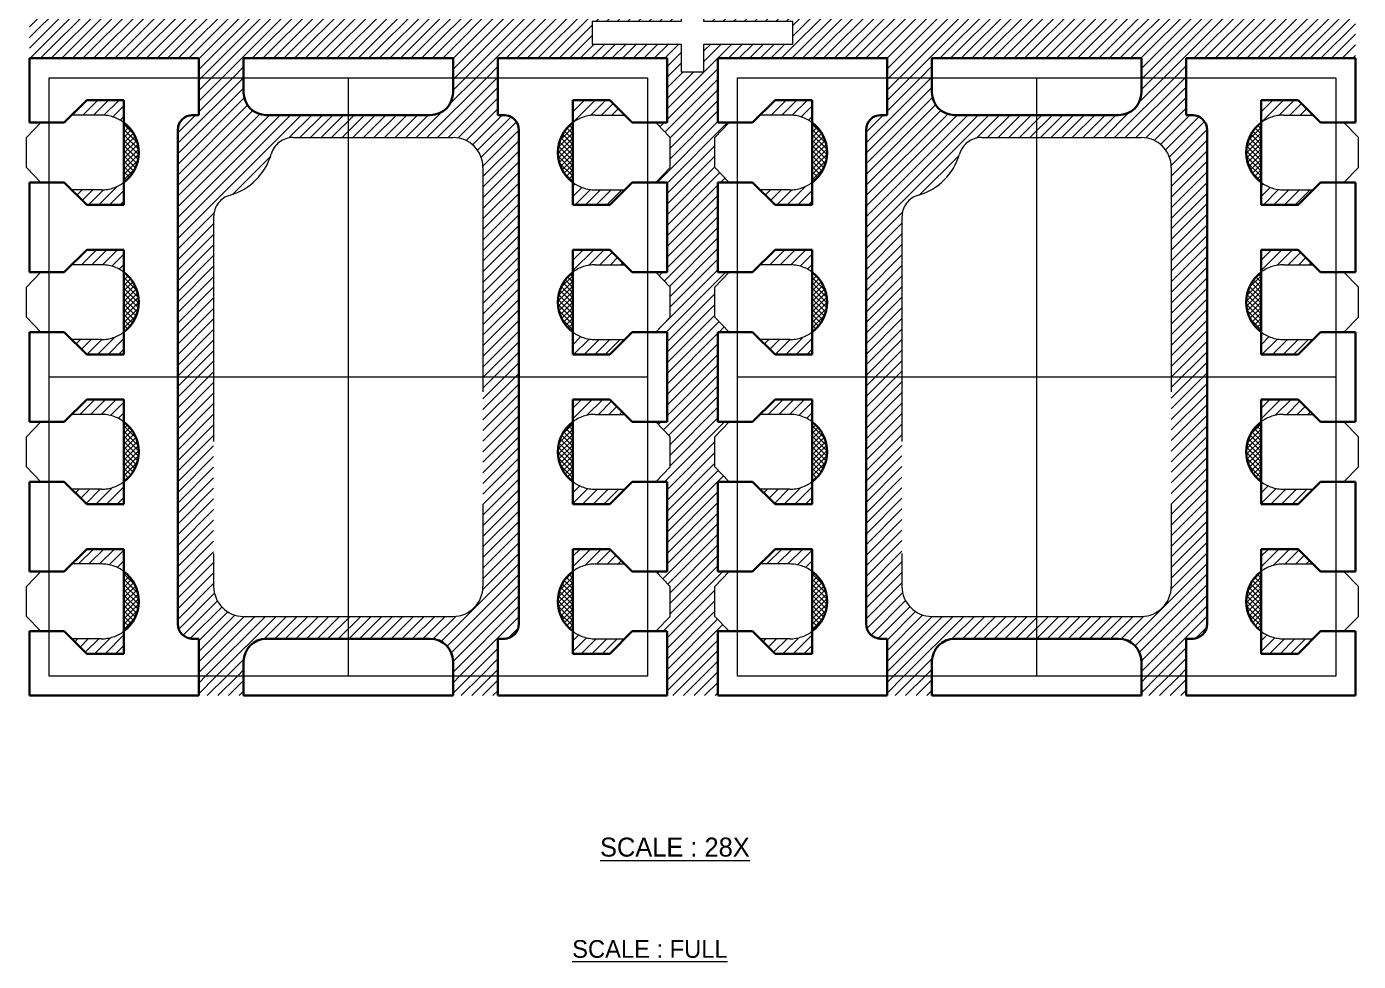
# Model space of a CAD drawing. Extents: x 1295.4 to 1306, y -299 to -292.3.
# Drawn here: x 1301.569 to 1306.019, y -298.721 to -295.598 of the extents above; entities that cross this region are included whole.
import ezdxf

# ---------------------------------------------------------------- set-up
doc = ezdxf.new("R2010")
doc.units = 0
doc.header["$LTSCALE"] = 3
doc.header["$MEASUREMENT"] = 0
for name, pattern in [('CENTER', [2, 1.25, -0.25, 0.25, -0.25]), ('HIDDEN', [0.375, 0.25, -0.125]), ('PHANTOM', [2.5, 1.25, -0.25, 0.25, -0.25, 0.25, -0.25])]:
    doc.linetypes.add(name, pattern=pattern)
for name, color, linetype, lineweight in [('CLIN', 1, 'CENTER', 15), ('FULL METAL', 33, 'HIDDEN', 15), ('HATCH', 8, 'Continuous', 5), ('HIDN', 6, 'HIDDEN', 15), ('OBJ2', 30, 'Continuous', 30), ('OBJ4', 7, 'Continuous', 30), ('PHANTOM', 5, 'PHANTOM', 15), ('SAW', 2, 'HIDDEN', 15), ('TEXT', 2, 'Continuous', 20)]:
    doc.layers.add(name, color=color, linetype=linetype, lineweight=lineweight)

# ---------------------------------------------------------------- blocks, each defined once
blk = doc.blocks.new('A$C11296724')
at = {"layer": 'OBJ2'}
for p, q in [((-0.5, 1.75), (-0.5, 1.875)), ((-0.35, 1.826), (-0.35, 1.875)), ((0.35, 1.826), (0.35, 1.875)), ((0.5, 1.75), (0.5, 1.875)), ((-0.52, 1.75), (-0.5, 1.75)), ((-0.274, 1.75), (0.274, 1.75)), ((0.5, 1.75), (0.524, 1.75)), ((0.52, 1.75), (0.5, 1.75)), ((-0.57, 1.7), (-0.57, 0.05)), ((0.57, 1.7), (0.57, 0.05)), ((-0.274, 0), (0.274, 0)), ((0.5, 0), (0.524, 0)), ((0.5, 0), (0.5, -0.125)), ((-0.52, 0), (-0.5, 0)), ((-0.5, 0), (-0.5, -0.125)), ((0.52, 0), (0.5, 0)), ((-0.35, -0.076), (-0.35, -0.125)), ((0.35, -0.076), (0.35, -0.125))]:
    blk.add_line(p, q, dxfattribs=at)
for centre, radius, start, end in [((-0.274, 1.826), 0.076, 180, 270), ((0.274, 1.826), 0.076, 270, 0), ((-0.52, 1.7), 0.05, 90, 180), ((0.52, 1.7), 0.05, 0, 90), ((-0.825, 1.625), 0.125, 306.8699, 53.1301), ((0.825, 1.625), 0.125, 126.8699, 233.1301), ((-0.825, 1.125), 0.125, 306.8699, 53.1301), ((0.825, 1.125), 0.125, 126.8699, 233.1301), ((-0.825, 0.625), 0.125, 306.8699, 53.1301), ((0.825, 0.625), 0.125, 126.8699, 233.1301), ((-0.825, 0.125), 0.125, 306.8699, 53.1301), ((0.825, 0.125), 0.125, 126.8699, 233.1301), ((-0.52, 0.05), 0.05, 180, 270), ((0.52, 0.05), 0.05, 270, 0), ((0.274, -0.076), 0.076, 0, 90), ((-0.274, -0.076), 0.076, 90, 180)]:
    blk.add_arc(centre, radius, start, end, dxfattribs=at)

msp = doc.modelspace()

# ---------------------------------------------------------------- hatches: boundary and pattern name
at = {"layer": 'HATCH'}
h = msp.add_hatch(dxfattribs=at)
h.set_pattern_fill('ANSI31', color=256, scale=0.2)
h.set_pattern_definition([(45, (1278.541022, -279.935483), (-0.01767767, 0.01767767), [])])
h.paths.add_polyline_path([(1301.8938, -295.8433), (1301.7698, -295.8433), (1301.7198, -295.8933), (1301.8188, -295.8933, -0.162278), (1301.8938, -295.9183)])
h.paths.add_polyline_path([(1301.8938, -296.1183, -0.162278), (1301.8188, -296.1433), (1301.7198, -296.1433), (1301.7698, -296.1933), (1301.8938, -296.1933)])
h.paths.add_polyline_path([(1301.8938, -296.3433), (1301.7698, -296.3433), (1301.7198, -296.3933), (1301.8188, -296.3933, -0.162278), (1301.8938, -296.4183)])
h.paths.add_polyline_path([(1301.8938, -296.6183, -0.162278), (1301.8188, -296.6433), (1301.7198, -296.6433), (1301.7698, -296.6933), (1301.8938, -296.6933)])
h.paths.add_polyline_path([(1301.8938, -296.8433), (1301.7698, -296.8433), (1301.7198, -296.8933), (1301.8188, -296.8933, -0.162278), (1301.8938, -296.9183)])
h.paths.add_polyline_path([(1301.8938, -297.1183, -0.162278), (1301.8188, -297.1433), (1301.7198, -297.1433), (1301.7698, -297.1933), (1301.8938, -297.1933)])
h.paths.add_polyline_path([(1301.8938, -297.3433), (1301.7698, -297.3433), (1301.7198, -297.3933), (1301.8188, -297.3933, -0.162278), (1301.8938, -297.4183)])
h.paths.add_polyline_path([(1301.8938, -297.6183, -0.162278), (1301.8188, -297.6433), (1301.7198, -297.6433), (1301.7698, -297.6933), (1301.8938, -297.6933)])
h.paths.add_polyline_path([(1303.5678, -297.6433), (1303.4688, -297.6433, -0.162278), (1303.3938, -297.6183), (1303.3938, -297.6933), (1303.5178, -297.6933)])
h.paths.add_polyline_path([(1303.5178, -297.3433), (1303.3938, -297.3433), (1303.3938, -297.4183, -0.162278), (1303.4688, -297.3933), (1303.5678, -297.3933)])
h.paths.add_polyline_path([(1303.5678, -297.1433), (1303.4688, -297.1433, -0.162278), (1303.3938, -297.1183), (1303.3938, -297.1933), (1303.5178, -297.1933)])
h.paths.add_polyline_path([(1303.5178, -296.8433), (1303.3938, -296.8433), (1303.3938, -296.9183, -0.162278), (1303.4688, -296.8933), (1303.5678, -296.8933)])
h.paths.add_polyline_path([(1303.5678, -296.6433), (1303.4688, -296.6433, -0.162278), (1303.3938, -296.6183), (1303.3938, -296.6933), (1303.5178, -296.6933)])
h.paths.add_polyline_path([(1303.5178, -296.3433), (1303.3938, -296.3433), (1303.3938, -296.4183, -0.162278), (1303.4688, -296.3933), (1303.5678, -296.3933)])
h.paths.add_polyline_path([(1303.5678, -296.1433), (1303.4688, -296.1433, -0.162278), (1303.3938, -296.1183), (1303.3938, -296.1933), (1303.5178, -296.1933)])
h.paths.add_polyline_path([(1303.5178, -295.8433), (1303.3938, -295.8433), (1303.3938, -295.9183, -0.162278), (1303.4688, -295.8933), (1303.5678, -295.8933)])
h = msp.add_hatch(dxfattribs=at)
h.set_pattern_fill('ANSI31', color=256, scale=0.2)
h.set_pattern_definition([(45, (1280.841022, -279.935483), (-0.01767767, 0.01767767), [])])
h.paths.add_polyline_path([(1304.1938, -295.8433), (1304.0698, -295.8433), (1304.0198, -295.8933), (1304.1188, -295.8933, -0.162278), (1304.1938, -295.9183)])
h.paths.add_polyline_path([(1304.1938, -296.1183, -0.162278), (1304.1188, -296.1433), (1304.0198, -296.1433), (1304.0698, -296.1933), (1304.1938, -296.1933)])
h.paths.add_polyline_path([(1304.1938, -296.3433), (1304.0698, -296.3433), (1304.0198, -296.3933), (1304.1188, -296.3933, -0.162278), (1304.1938, -296.4183)])
h.paths.add_polyline_path([(1304.1938, -296.6183, -0.162278), (1304.1188, -296.6433), (1304.0198, -296.6433), (1304.0698, -296.6933), (1304.1938, -296.6933)])
h.paths.add_polyline_path([(1304.1938, -296.8433), (1304.0698, -296.8433), (1304.0198, -296.8933), (1304.1188, -296.8933, -0.162278), (1304.1938, -296.9183)])
h.paths.add_polyline_path([(1304.1938, -297.1183, -0.162278), (1304.1188, -297.1433), (1304.0198, -297.1433), (1304.0698, -297.1933), (1304.1938, -297.1933)])
h.paths.add_polyline_path([(1304.1938, -297.3433), (1304.0698, -297.3433), (1304.0198, -297.3933), (1304.1188, -297.3933, -0.162278), (1304.1938, -297.4183)])
h.paths.add_polyline_path([(1304.1938, -297.6183, -0.162278), (1304.1188, -297.6433), (1304.0198, -297.6433), (1304.0698, -297.6933), (1304.1938, -297.6933)])
h.paths.add_polyline_path([(1305.8678, -297.6433), (1305.7688, -297.6433, -0.162278), (1305.6938, -297.6183), (1305.6938, -297.6933), (1305.8178, -297.6933)])
h.paths.add_polyline_path([(1305.8178, -297.3433), (1305.6938, -297.3433), (1305.6938, -297.4183, -0.162278), (1305.7688, -297.3933), (1305.8678, -297.3933)])
h.paths.add_polyline_path([(1305.8678, -297.1433), (1305.7688, -297.1433, -0.162278), (1305.6938, -297.1183), (1305.6938, -297.1933), (1305.8178, -297.1933)])
h.paths.add_polyline_path([(1305.8178, -296.8433), (1305.6938, -296.8433), (1305.6938, -296.9183, -0.162278), (1305.7688, -296.8933), (1305.8678, -296.8933)])
h.paths.add_polyline_path([(1305.8678, -296.6433), (1305.7688, -296.6433, -0.162278), (1305.6938, -296.6183), (1305.6938, -296.6933), (1305.8178, -296.6933)])
h.paths.add_polyline_path([(1305.8178, -296.3433), (1305.6938, -296.3433), (1305.6938, -296.4183, -0.162278), (1305.7688, -296.3933), (1305.8678, -296.3933)])
h.paths.add_polyline_path([(1305.8678, -296.1433), (1305.7688, -296.1433, -0.162278), (1305.6938, -296.1183), (1305.6938, -296.1933), (1305.8178, -296.1933)])
h.paths.add_polyline_path([(1305.8178, -295.8433), (1305.6938, -295.8433), (1305.6938, -295.9183, -0.162278), (1305.7688, -295.8933), (1305.8678, -295.8933)])
at = {"layer": 'HIDN', "true_color": 0x939598}
h = msp.add_hatch(dxfattribs=at)
h.set_pattern_fill('ANSI31', color=252, scale=0.2)
h.paths.add_polyline_path([(1303.8788, -294.8183), (1303.9168, -294.8183), (1303.8688, -294.7683), (1303.8688, -294.6683), (1303.9168, -294.6183), (1303.8788, -294.6183), (1303.8788, -294.3183), (1303.9168, -294.3183), (1303.8688, -294.2683), (1303.8688, -294.1683), (1303.9168, -294.1183), (1303.8788, -294.1183), (1303.8788, -293.8183), (1303.9168, -293.8183), (1303.8688, -293.7683), (1303.8688, -293.6683), (1303.9168, -293.6183), (1303.8788, -293.6183), (1303.8788, -293.4033), (1303.7088, -293.4033), (1303.7088, -293.6183), (1303.6708, -293.6183), (1303.7188, -293.6683), (1303.7188, -293.7683), (1303.6708, -293.8183), (1303.7088, -293.8183), (1303.7088, -294.1183), (1303.6708, -294.1183), (1303.7188, -294.1683), (1303.7188, -294.2683), (1303.6708, -294.3183), (1303.7088, -294.3183), (1303.7088, -294.6183), (1303.6708, -294.6183), (1303.7188, -294.6683), (1303.7188, -294.7683), (1303.6708, -294.8183), (1303.7088, -294.8183), (1303.7088, -295.1183), (1303.6708, -295.1183), (1303.7188, -295.1683), (1303.7188, -295.2683), (1303.6708, -295.3183), (1303.7088, -295.3183), (1303.7088, -295.5333), (1303.1438, -295.5333), (1303.1438, -295.4683), (1302.9938, -295.4683), (1302.9938, -295.5333), (1302.2938, -295.5333), (1302.2938, -295.4683), (1302.1438, -295.4683), (1302.1438, -295.5333), (1301.5788, -295.5333), (1301.5788, -295.7033), (1302.1438, -295.7033), (1302.1438, -295.7683), (1302.2938, -295.7683), (1302.2938, -295.7033), (1302.9938, -295.7033), (1302.9938, -295.7683), (1303.1438, -295.7683), (1303.1438, -295.7033), (1303.7088, -295.7033), (1303.7088, -295.9183), (1303.6708, -295.9183), (1303.7188, -295.9683), (1303.7188, -296.0683), (1303.6708, -296.1183), (1303.7088, -296.1183), (1303.7088, -296.4183), (1303.6708, -296.4183), (1303.7188, -296.4683), (1303.7188, -296.5683), (1303.6708, -296.6183), (1303.7088, -296.6183), (1303.7088, -296.9183), (1303.6708, -296.9183), (1303.7188, -296.9683), (1303.7188, -297.0683), (1303.6708, -297.1183), (1303.7088, -297.1183), (1303.7088, -297.4183), (1303.6708, -297.4183), (1303.7188, -297.4683), (1303.7188, -297.5683), (1303.6708, -297.6183), (1303.7088, -297.6183), (1303.7088, -297.8333), (1303.8788, -297.8333), (1303.8788, -297.6183), (1303.9168, -297.6183), (1303.8688, -297.5683), (1303.8688, -297.4683), (1303.9168, -297.4183), (1303.8788, -297.4183), (1303.8788, -297.1183), (1303.9168, -297.1183), (1303.8688, -297.0683), (1303.8688, -296.9683), (1303.9168, -296.9183), (1303.8788, -296.9183), (1303.8788, -296.6183), (1303.9168, -296.6183), (1303.8688, -296.5683), (1303.8688, -296.4683), (1303.9168, -296.4183), (1303.8788, -296.4183), (1303.8788, -296.1183), (1303.9168, -296.1183), (1303.8688, -296.0683), (1303.8688, -295.9683), (1303.9168, -295.9183), (1303.8788, -295.9183), (1303.8788, -295.7033), (1304.4438, -295.7033), (1304.4438, -295.7683), (1304.5938, -295.7683), (1304.5938, -295.7033), (1305.2938, -295.7033), (1305.2938, -295.7683), (1305.4438, -295.7683), (1305.4438, -295.7033), (1306.0088, -295.7033), (1306.0088, -295.5333), (1305.4438, -295.5333), (1305.4438, -295.4683), (1305.2938, -295.4683), (1305.2938, -295.5333), (1304.5938, -295.5333), (1304.5938, -295.4683), (1304.4438, -295.4683), (1304.4438, -295.5333), (1303.8788, -295.5333), (1303.8788, -295.3183), (1303.9168, -295.3183), (1303.8688, -295.2683), (1303.8688, -295.1683), (1303.9168, -295.1183), (1303.8788, -295.1183)])
h.paths.add_polyline_path([(1303.8318, -295.4883), (1303.8318, -295.5803), (1304.1288, -295.5803), (1304.1288, -295.6563), (1303.8318, -295.6563), (1303.8318, -295.7483), (1303.7558, -295.7483), (1303.7558, -295.6563), (1303.4588, -295.6563), (1303.4588, -295.5803), (1303.7558, -295.5803), (1303.7558, -295.4883)], flags=16)
h.paths.add_polyline_path([(1303.1438, -297.7683), (1302.9938, -297.7683), (1302.9938, -297.8333), (1303.1438, -297.8333)], flags=17)
h.paths.add_polyline_path([(1302.2938, -297.7683), (1302.1438, -297.7683), (1302.1438, -297.8333), (1302.2938, -297.8333)], flags=17)
h.paths.add_polyline_path([(1304.5938, -297.7683), (1304.4438, -297.7683), (1304.4438, -297.8333), (1304.5938, -297.8333)], flags=17)
h.paths.add_polyline_path([(1305.4438, -297.7683), (1305.2938, -297.7683), (1305.2938, -297.8333), (1305.4438, -297.8333)], flags=17)
h.paths.add_polyline_path([(1305.4438, -293.4033), (1305.2938, -293.4033), (1305.2938, -293.4683), (1305.4438, -293.4683)], flags=17)
h.paths.add_polyline_path([(1304.5938, -293.4033), (1304.4438, -293.4033), (1304.4438, -293.4683), (1304.5938, -293.4683)], flags=17)
h.paths.add_polyline_path([(1303.1438, -293.4033), (1302.9938, -293.4033), (1302.9938, -293.4683), (1303.1438, -293.4683)], flags=17)
h.paths.add_polyline_path([(1302.2938, -293.4033), (1302.1438, -293.4033), (1302.1438, -293.4683), (1302.2938, -293.4683)], flags=17)
h = msp.add_hatch(dxfattribs=at)
h.set_pattern_fill('ANSI31', color=252, scale=0.2)
h.paths.add_polyline_path([(1302.4592, -293.6683), (1302.6438, -293.6683), (1302.6438, -293.5933), (1302.3698, -293.5933, -0.414214), (1302.2938, -293.5173), (1302.2938, -293.4683), (1302.1438, -293.4683), (1302.1438, -293.5933), (1302.1238, -293.5933, 0.414214), (1302.0738, -293.6433), (1302.0738, -294.4683), (1302.1938, -294.4683), (1302.1938, -293.9337, -0.334675), (1302.2489, -293.8606, 0.25877), (1302.3861, -293.7234, -0.334675)])
h.paths.add_polyline_path([(1303.1638, -293.5933), (1303.1438, -293.5933), (1303.1438, -293.4683), (1302.9938, -293.4683), (1302.9938, -293.5173, -0.414214), (1302.9178, -293.5933), (1302.6438, -293.5933), (1302.6438, -293.6683), (1302.9938, -293.6683, -0.414214), (1303.0938, -293.7683), (1303.0938, -294.4683), (1303.2138, -294.4683), (1303.2138, -293.6433, 0.414214)])
h.paths.add_polyline_path([(1303.2138, -294.4683), (1303.0938, -294.4683), (1303.0938, -295.1683, -0.414214), (1302.9938, -295.2683), (1302.6438, -295.2683), (1302.6438, -295.3433), (1302.9178, -295.3433, -0.414214), (1302.9938, -295.4193), (1302.9938, -295.4683), (1303.1438, -295.4683), (1303.1438, -295.3433), (1303.1638, -295.3433, 0.414214), (1303.2138, -295.2933)])
h.paths.add_polyline_path([(1302.6438, -295.2683), (1302.2938, -295.2683, -0.414214), (1302.1938, -295.1683), (1302.1938, -294.4683), (1302.0738, -294.4683), (1302.0738, -295.2933, 0.414214), (1302.1238, -295.3433), (1302.1438, -295.3433), (1302.1438, -295.4683), (1302.2938, -295.4683), (1302.2938, -295.4193, -0.414214), (1302.3698, -295.3433), (1302.6438, -295.3433)])
h.paths.add_polyline_path([(1302.2938, -295.7683), (1302.1438, -295.7683), (1302.1438, -295.8933), (1302.1238, -295.8933, 0.414214), (1302.0738, -295.9433), (1302.0738, -296.7683), (1302.1938, -296.7683), (1302.1938, -296.2337, -0.334675), (1302.2489, -296.1606, 0.25877), (1302.3861, -296.0234, -0.334675), (1302.4592, -295.9683), (1302.6438, -295.9683), (1302.6438, -295.8933), (1302.3698, -295.8933, -0.414214), (1302.2938, -295.8173)])
h.paths.add_polyline_path([(1303.2138, -295.9433, 0.414214), (1303.1638, -295.8933), (1303.1438, -295.8933), (1303.1438, -295.7683), (1302.9938, -295.7683), (1302.9938, -295.8173, -0.414214), (1302.9178, -295.8933), (1302.6438, -295.8933), (1302.6438, -295.9683), (1302.9938, -295.9683, -0.414214), (1303.0938, -296.0683), (1303.0938, -296.7683), (1303.2138, -296.7683)])
h.paths.add_polyline_path([(1302.1938, -296.7683), (1302.0738, -296.7683), (1302.0738, -297.5933, 0.414214), (1302.1238, -297.6433), (1302.1438, -297.6433), (1302.1438, -297.7683), (1302.2938, -297.7683), (1302.2938, -297.7193, -0.414214), (1302.3698, -297.6433), (1302.6438, -297.6433), (1302.6438, -297.5683), (1302.2938, -297.5683, -0.414214), (1302.1938, -297.4683)])
h.paths.add_polyline_path([(1303.2138, -296.7683), (1303.0938, -296.7683), (1303.0938, -297.4683, -0.414214), (1302.9938, -297.5683), (1302.6438, -297.5683), (1302.6438, -297.6433), (1302.9178, -297.6433, -0.414214), (1302.9938, -297.7193), (1302.9938, -297.7683), (1303.1438, -297.7683), (1303.1438, -297.6433), (1303.1638, -297.6433, 0.414214), (1303.2138, -297.5933)])
h.paths.add_polyline_path([(1304.7592, -295.9683), (1304.9438, -295.9683), (1304.9438, -295.8933), (1304.6698, -295.8933, -0.414214), (1304.5938, -295.8173), (1304.5938, -295.7683), (1304.4438, -295.7683), (1304.4438, -295.8933), (1304.4238, -295.8933, 0.414214), (1304.3738, -295.9433), (1304.3738, -296.7683), (1304.4938, -296.7683), (1304.4938, -296.2337, -0.334675), (1304.5489, -296.1606, 0.25877), (1304.6861, -296.0234, -0.334675)])
h.paths.add_polyline_path([(1305.5138, -295.9433, 0.414214), (1305.4638, -295.8933), (1305.4438, -295.8933), (1305.4438, -295.7683), (1305.2938, -295.7683), (1305.2938, -295.8173, -0.414214), (1305.2178, -295.8933), (1304.9438, -295.8933), (1304.9438, -295.9683), (1305.2938, -295.9683, -0.414214), (1305.3938, -296.0683), (1305.3938, -296.7683), (1305.5138, -296.7683)])
h.paths.add_polyline_path([(1304.4938, -296.7683), (1304.3738, -296.7683), (1304.3738, -297.5933, 0.414214), (1304.4238, -297.6433), (1304.4438, -297.6433), (1304.4438, -297.7683), (1304.5938, -297.7683), (1304.5938, -297.7193, -0.414214), (1304.6698, -297.6433), (1304.9438, -297.6433), (1304.9438, -297.5683), (1304.5938, -297.5683, -0.414214), (1304.4938, -297.4683)])
h.paths.add_polyline_path([(1305.5138, -296.7683), (1305.3938, -296.7683), (1305.3938, -297.4683, -0.414214), (1305.2938, -297.5683), (1304.9438, -297.5683), (1304.9438, -297.6433), (1305.2178, -297.6433, -0.414214), (1305.2938, -297.7193), (1305.2938, -297.7683), (1305.4438, -297.7683), (1305.4438, -297.6433), (1305.4638, -297.6433, 0.414214), (1305.5138, -297.5933)])
h.paths.add_polyline_path([(1304.4938, -294.4683), (1304.3738, -294.4683), (1304.3738, -295.2933, 0.414214), (1304.4238, -295.3433), (1304.4438, -295.3433), (1304.4438, -295.4683), (1304.5938, -295.4683), (1304.5938, -295.4193, -0.414214), (1304.6698, -295.3433), (1304.9438, -295.3433), (1304.9438, -295.2683), (1304.5938, -295.2683, -0.414214), (1304.4938, -295.1683)])
h.paths.add_polyline_path([(1304.4938, -293.9337, -0.334675), (1304.5489, -293.8606, 0.25877), (1304.6861, -293.7234, -0.334675), (1304.7592, -293.6683), (1304.9438, -293.6683), (1304.9438, -293.5933), (1304.6698, -293.5933, -0.414214), (1304.5938, -293.5173), (1304.5938, -293.4683), (1304.4438, -293.4683), (1304.4438, -293.5933), (1304.4238, -293.5933, 0.414214), (1304.3738, -293.6433), (1304.3738, -294.4683), (1304.4938, -294.4683)])
h.paths.add_polyline_path([(1305.5138, -293.6433, 0.414214), (1305.4638, -293.5933), (1305.4438, -293.5933), (1305.4438, -293.4683), (1305.2938, -293.4683), (1305.2938, -293.5173, -0.414214), (1305.2178, -293.5933), (1304.9438, -293.5933), (1304.9438, -293.6683), (1305.2938, -293.6683, -0.414214), (1305.3938, -293.7683), (1305.3938, -294.4683), (1305.5138, -294.4683)])
h.paths.add_polyline_path([(1305.5138, -294.4683), (1305.3938, -294.4683), (1305.3938, -295.1683, -0.414214), (1305.2938, -295.2683), (1304.9438, -295.2683), (1304.9438, -295.3433), (1305.2178, -295.3433, -0.414214), (1305.2938, -295.4193), (1305.2938, -295.4683), (1305.4438, -295.4683), (1305.4438, -295.3433), (1305.4638, -295.3433, 0.414214), (1305.5138, -295.2933)])
h = msp.add_hatch(dxfattribs=at)
h.set_pattern_fill('ANSI37', color=252, scale=0.1)
h.set_pattern_definition([(45, (89.775774, -1.594883), (-0.00883883476, 0.00883883476), []), (135, (89.775774, -1.594883), (-0.00883883476, -0.00883883476), [])])
h.paths.add_polyline_path([(1301.8938, -295.9183), (1301.8938, -296.1183, 0.5)])
h.paths.add_polyline_path([(1301.8938, -296.4183), (1301.8938, -296.5183), (1301.9438, -296.5183, 0.236068)])
h.paths.add_polyline_path([(1301.9438, -296.5183), (1301.8938, -296.5183), (1301.8938, -296.6183, 0.236068)])
h.paths.add_polyline_path([(1301.8938, -296.9183), (1301.8938, -297.0183), (1301.9438, -297.0183, 0.236068)])
h.paths.add_polyline_path([(1301.9438, -297.0183), (1301.8938, -297.0183), (1301.8938, -297.1183, 0.236068)])
h.paths.add_polyline_path([(1301.8938, -297.4183), (1301.8938, -297.6183, 0.5)])
h.paths.add_polyline_path([(1303.3938, -297.4183, 0.5), (1303.3938, -297.6183)])
h.paths.add_polyline_path([(1303.3938, -296.9183, 0.260715), (1303.3444, -297.0299), (1303.3938, -297.0299)])
h.paths.add_polyline_path([(1303.3938, -297.0299), (1303.3444, -297.0299, 0.21169), (1303.3938, -297.1183)])
h.paths.add_polyline_path([(1303.3938, -296.4183, 0.5), (1303.3938, -296.6183)])
h.paths.add_polyline_path([(1303.3938, -295.9183, 0.5), (1303.3938, -296.1183)])
h = msp.add_hatch(dxfattribs=at)
h.set_pattern_fill('ANSI37', color=252, scale=0.1)
h.set_pattern_definition([(45, (92.075774, -1.594883), (-0.00883883476, 0.00883883476), []), (135, (92.075774, -1.594883), (-0.00883883476, -0.00883883476), [])])
h.paths.add_polyline_path([(1304.1938, -295.9183), (1304.1938, -296.1183, 0.5)])
h.paths.add_polyline_path([(1304.1938, -296.4183), (1304.1938, -296.5183), (1304.2438, -296.5183, 0.236068)])
h.paths.add_polyline_path([(1304.2438, -296.5183), (1304.1938, -296.5183), (1304.1938, -296.6183, 0.236068)])
h.paths.add_polyline_path([(1304.1938, -296.9183), (1304.1938, -297.0183), (1304.2438, -297.0183, 0.236068)])
h.paths.add_polyline_path([(1304.2438, -297.0183), (1304.1938, -297.0183), (1304.1938, -297.1183, 0.236068)])
h.paths.add_polyline_path([(1304.1938, -297.4183), (1304.1938, -297.6183, 0.5)])
h.paths.add_polyline_path([(1305.6938, -297.4183, 0.5), (1305.6938, -297.6183)])
h.paths.add_polyline_path([(1305.6938, -296.9183, 0.260715), (1305.6444, -297.0299), (1305.6938, -297.0299)])
h.paths.add_polyline_path([(1305.6938, -297.0299), (1305.6444, -297.0299, 0.21169), (1305.6938, -297.1183)])
h.paths.add_polyline_path([(1305.6938, -296.4183, 0.5), (1305.6938, -296.6183)])
h.paths.add_polyline_path([(1305.6938, -295.9183, 0.5), (1305.6938, -296.1183)])

# ---------------------------------------------------------------- linework, layer by layer
at = {"layer": 'CLIN'}
for p, q in [((1302.6438, -295.7683), (1302.6438, -297.7683)), ((1304.9438, -295.7683), (1304.9438, -297.7683)), ((1301.6438, -296.7683), (1303.6438, -296.7683)), ((1303.9438, -296.7683), (1305.9438, -296.7683))]:
    msp.add_line(p, q, dxfattribs=at)
at = {"layer": 'FULL METAL'}
msp.add_lwpolyline([(1303.4588, -295.6563), (1303.7558, -295.6563), (1303.7558, -295.7483), (1303.8318, -295.7483), (1303.8318, -295.6563), (1304.1288, -295.6563), (1304.1288, -295.5803), (1303.8318, -295.5803), (1303.8318, -295.4883), (1303.7558, -295.4883), (1303.7558, -295.5803), (1303.4588, -295.5803)], close=True, dxfattribs=at)
at = {"layer": 'HIDN'}
for p, q in [((1301.8188, -295.8933), (1301.7198, -295.8933)), ((1303.4688, -295.8933), (1303.5678, -295.8933)), ((1304.1188, -295.8933), (1304.0198, -295.8933)), ((1305.7688, -295.8933), (1305.8678, -295.8933)), ((1302.4592, -295.9683), (1302.9938, -295.9683)), ((1304.7592, -295.9683), (1305.2938, -295.9683)), ((1303.0938, -296.0683), (1303.0938, -297.4683)), ((1305.3938, -296.0683), (1305.3938, -297.4683)), ((1301.8188, -296.1433), (1301.7198, -296.1433)), ((1303.4688, -296.1433), (1303.5678, -296.1433)), ((1304.1188, -296.1433), (1304.0198, -296.1433)), ((1305.7688, -296.1433), (1305.8678, -296.1433)), ((1302.1938, -296.2337), (1302.1938, -297.4683)), ((1304.4938, -296.2337), (1304.4938, -297.4683)), ((1301.8188, -296.3933), (1301.7198, -296.3933)), ((1303.4688, -296.3933), (1303.5678, -296.3933)), ((1304.1188, -296.3933), (1304.0198, -296.3933)), ((1305.7688, -296.3933), (1305.8678, -296.3933)), ((1301.8188, -296.6433), (1301.7198, -296.6433)), ((1303.4688, -296.6433), (1303.5678, -296.6433)), ((1304.1188, -296.6433), (1304.0198, -296.6433)), ((1305.7688, -296.6433), (1305.8678, -296.6433)), ((1301.8188, -296.8933), (1301.7198, -296.8933)), ((1303.4688, -296.8933), (1303.5678, -296.8933)), ((1304.1188, -296.8933), (1304.0198, -296.8933)), ((1305.7688, -296.8933), (1305.8678, -296.8933)), ((1301.8188, -297.1433), (1301.7198, -297.1433)), ((1303.4688, -297.1433), (1303.5678, -297.1433)), ((1304.1188, -297.1433), (1304.0198, -297.1433)), ((1305.7688, -297.1433), (1305.8678, -297.1433)), ((1301.8188, -297.3933), (1301.7198, -297.3933)), ((1303.4688, -297.3933), (1303.5678, -297.3933)), ((1304.1188, -297.3933), (1304.0198, -297.3933)), ((1305.7688, -297.3933), (1305.8678, -297.3933)), ((1302.2938, -297.5683), (1302.9938, -297.5683)), ((1304.5938, -297.5683), (1305.2938, -297.5683)), ((1301.8188, -297.6433), (1301.7198, -297.6433)), ((1303.4688, -297.6433), (1303.5678, -297.6433)), ((1304.1188, -297.6433), (1304.0198, -297.6433)), ((1305.7688, -297.6433), (1305.8678, -297.6433))]:
    msp.add_line(p, q, dxfattribs=at)
for centre, radius, start, end in [((1301.8188, -296.0183), 0.125, 53.1301, 90), ((1303.4688, -296.0183), 0.125, 90, 126.8699), ((1304.1188, -296.0183), 0.125, 53.1301, 90), ((1305.7688, -296.0183), 0.125, 90, 126.8699), ((1302.4592, -296.0443), 0.076, 90, 164.0164), ((1302.9938, -296.0683), 0.1, 0, 90), ((1304.7592, -296.0443), 0.076, 90, 164.0164), ((1305.2938, -296.0683), 0.1, 0, 90), ((1302.1938, -295.9683), 0.2, 285.9836, 344.0164), ((1304.4938, -295.9683), 0.2, 285.9836, 344.0164), ((1301.8188, -296.0183), 0.125, 270, 306.8699), ((1303.4688, -296.0183), 0.125, 233.1301, 270), ((1304.1188, -296.0183), 0.125, 270, 306.8699), ((1305.7688, -296.0183), 0.125, 233.1301, 270), ((1302.2698, -296.2337), 0.076, 105.9836, 180), ((1304.5698, -296.2337), 0.076, 105.9836, 180), ((1301.8188, -296.5183), 0.125, 53.1301, 90), ((1303.4688, -296.5183), 0.125, 90, 126.8699), ((1304.1188, -296.5183), 0.125, 53.1301, 90), ((1305.7688, -296.5183), 0.125, 90, 126.8699), ((1301.8188, -296.5183), 0.125, 270, 306.8699), ((1303.4688, -296.5183), 0.125, 233.1301, 270), ((1304.1188, -296.5183), 0.125, 270, 306.8699), ((1305.7688, -296.5183), 0.125, 233.1301, 270), ((1301.8188, -297.0183), 0.125, 53.1301, 90), ((1303.4688, -297.0183), 0.125, 90, 126.8699), ((1304.1188, -297.0183), 0.125, 53.1301, 90), ((1305.7688, -297.0183), 0.125, 90, 126.8699), ((1301.8188, -297.0183), 0.125, 270, 306.8699), ((1303.4688, -297.0183), 0.125, 233.1301, 270), ((1304.1188, -297.0183), 0.125, 270, 306.8699), ((1305.7688, -297.0183), 0.125, 233.1301, 270), ((1301.8188, -297.5183), 0.125, 53.1301, 90), ((1303.4688, -297.5183), 0.125, 90, 126.8699), ((1304.1188, -297.5183), 0.125, 53.1301, 90), ((1305.7688, -297.5183), 0.125, 90, 126.8699), ((1302.2938, -297.4683), 0.1, 180, 270), ((1302.9938, -297.4683), 0.1, 270, 0), ((1304.5938, -297.4683), 0.1, 180, 270), ((1305.2938, -297.4683), 0.1, 270, 0), ((1301.8188, -297.5183), 0.125, 270, 306.8699), ((1303.4688, -297.5183), 0.125, 233.1301, 270), ((1304.1188, -297.5183), 0.125, 270, 306.8699), ((1305.7688, -297.5183), 0.125, 233.1301, 270)]:
    msp.add_arc(centre, radius, start, end, dxfattribs=at)
at = {"layer": 'OBJ2'}
for p, q in [((1302.1438, -295.8933), (1302.1438, -295.7683)), ((1302.2938, -295.8173), (1302.2938, -295.7683)), ((1302.9938, -295.8173), (1302.9938, -295.7683)), ((1303.1438, -295.8933), (1303.1438, -295.7683)), ((1304.4438, -295.8933), (1304.4438, -295.7683)), ((1304.5938, -295.8173), (1304.5938, -295.7683)), ((1305.2938, -295.8173), (1305.2938, -295.7683)), ((1305.4438, -295.8933), (1305.4438, -295.7683)), ((1301.6948, -295.9183), (1301.7698, -295.8433)), ((1301.8938, -295.8433), (1301.7698, -295.8433)), ((1301.8938, -295.8433), (1301.8938, -296.1933)), ((1303.3938, -295.8433), (1303.3938, -296.1933)), ((1303.3938, -295.8433), (1303.5178, -295.8433)), ((1303.5928, -295.9183), (1303.5178, -295.8433)), ((1303.9948, -295.9183), (1304.0698, -295.8433)), ((1304.1938, -295.8433), (1304.0698, -295.8433)), ((1304.1938, -295.8433), (1304.1938, -296.1933)), ((1305.6938, -295.8433), (1305.6938, -296.1933)), ((1305.6938, -295.8433), (1305.8178, -295.8433)), ((1305.8928, -295.9183), (1305.8178, -295.8433)), ((1301.6948, -295.9183), (1301.6438, -295.9183)), ((1302.1198, -295.8933), (1302.1438, -295.8933)), ((1302.3698, -295.8933), (1302.9178, -295.8933)), ((1303.1438, -295.8933), (1303.1678, -295.8933)), ((1303.5928, -295.9183), (1303.6438, -295.9183)), ((1303.9948, -295.9183), (1303.9438, -295.9183)), ((1304.4198, -295.8933), (1304.4438, -295.8933)), ((1304.6698, -295.8933), (1305.2178, -295.8933)), ((1305.4438, -295.8933), (1305.4678, -295.8933)), ((1305.8928, -295.9183), (1305.9438, -295.9183)), ((1301.6948, -296.1183), (1301.6438, -296.1183)), ((1301.6948, -296.1183), (1301.7698, -296.1933)), ((1303.5928, -296.1183), (1303.5178, -296.1933)), ((1303.5928, -296.1183), (1303.6438, -296.1183)), ((1303.9948, -296.1183), (1303.9438, -296.1183)), ((1303.9948, -296.1183), (1304.0698, -296.1933)), ((1305.8928, -296.1183), (1305.8178, -296.1933)), ((1305.8928, -296.1183), (1305.9438, -296.1183)), ((1301.8938, -296.1933), (1301.7698, -296.1933)), ((1303.3938, -296.1933), (1303.5178, -296.1933)), ((1304.1938, -296.1933), (1304.0698, -296.1933)), ((1305.6938, -296.1933), (1305.8178, -296.1933)), ((1301.6948, -296.4183), (1301.7698, -296.3433)), ((1301.8938, -296.3433), (1301.7698, -296.3433)), ((1301.8938, -296.3433), (1301.8938, -296.6933)), ((1303.3938, -296.3433), (1303.3938, -296.6933)), ((1303.3938, -296.3433), (1303.5178, -296.3433)), ((1303.5928, -296.4183), (1303.5178, -296.3433)), ((1303.9948, -296.4183), (1304.0698, -296.3433)), ((1304.1938, -296.3433), (1304.0698, -296.3433)), ((1304.1938, -296.3433), (1304.1938, -296.6933)), ((1305.6938, -296.3433), (1305.6938, -296.6933)), ((1305.6938, -296.3433), (1305.8178, -296.3433)), ((1305.8928, -296.4183), (1305.8178, -296.3433)), ((1301.6948, -296.4183), (1301.6438, -296.4183)), ((1303.5928, -296.4183), (1303.6438, -296.4183)), ((1303.9948, -296.4183), (1303.9438, -296.4183)), ((1305.8928, -296.4183), (1305.9438, -296.4183)), ((1301.6948, -296.6183), (1301.6438, -296.6183)), ((1301.6948, -296.6183), (1301.7698, -296.6933)), ((1303.5928, -296.6183), (1303.5178, -296.6933)), ((1303.5928, -296.6183), (1303.6438, -296.6183)), ((1303.9948, -296.6183), (1303.9438, -296.6183)), ((1303.9948, -296.6183), (1304.0698, -296.6933)), ((1305.8928, -296.6183), (1305.8178, -296.6933)), ((1305.8928, -296.6183), (1305.9438, -296.6183)), ((1301.8938, -296.6933), (1301.7698, -296.6933)), ((1303.3938, -296.6933), (1303.5178, -296.6933)), ((1304.1938, -296.6933), (1304.0698, -296.6933)), ((1305.6938, -296.6933), (1305.8178, -296.6933)), ((1301.6948, -296.9183), (1301.7698, -296.8433)), ((1301.8938, -296.8433), (1301.7698, -296.8433)), ((1301.8938, -297.1933), (1301.8938, -296.8433)), ((1303.3938, -297.1933), (1303.3938, -296.8433)), ((1303.3938, -296.8433), (1303.5178, -296.8433)), ((1303.5928, -296.9183), (1303.5178, -296.8433)), ((1303.9948, -296.9183), (1304.0698, -296.8433)), ((1304.1938, -296.8433), (1304.0698, -296.8433)), ((1304.1938, -297.1933), (1304.1938, -296.8433)), ((1305.6938, -297.1933), (1305.6938, -296.8433)), ((1305.6938, -296.8433), (1305.8178, -296.8433)), ((1305.8928, -296.9183), (1305.8178, -296.8433)), ((1301.6948, -296.9183), (1301.6438, -296.9183)), ((1303.5928, -296.9183), (1303.6438, -296.9183)), ((1303.9948, -296.9183), (1303.9438, -296.9183)), ((1305.8928, -296.9183), (1305.9438, -296.9183)), ((1301.6948, -297.1183), (1301.6438, -297.1183)), ((1301.6948, -297.1183), (1301.7698, -297.1933)), ((1303.5928, -297.1183), (1303.5178, -297.1933)), ((1303.5928, -297.1183), (1303.6438, -297.1183)), ((1303.9948, -297.1183), (1303.9438, -297.1183)), ((1303.9948, -297.1183), (1304.0698, -297.1933)), ((1305.8928, -297.1183), (1305.8178, -297.1933)), ((1305.8928, -297.1183), (1305.9438, -297.1183)), ((1301.8938, -297.1933), (1301.7698, -297.1933)), ((1303.3938, -297.1933), (1303.5178, -297.1933)), ((1304.1938, -297.1933), (1304.0698, -297.1933)), ((1305.6938, -297.1933), (1305.8178, -297.1933)), ((1301.6948, -297.4183), (1301.7698, -297.3433)), ((1301.8938, -297.3433), (1301.7698, -297.3433)), ((1301.8938, -297.6933), (1301.8938, -297.3433)), ((1303.3938, -297.6933), (1303.3938, -297.3433)), ((1303.3938, -297.3433), (1303.5178, -297.3433)), ((1303.5928, -297.4183), (1303.5178, -297.3433)), ((1303.9948, -297.4183), (1304.0698, -297.3433)), ((1304.1938, -297.3433), (1304.0698, -297.3433)), ((1304.1938, -297.6933), (1304.1938, -297.3433)), ((1305.6938, -297.6933), (1305.6938, -297.3433)), ((1305.6938, -297.3433), (1305.8178, -297.3433)), ((1305.8928, -297.4183), (1305.8178, -297.3433)), ((1301.6948, -297.4183), (1301.6438, -297.4183)), ((1303.5928, -297.4183), (1303.6438, -297.4183)), ((1303.9948, -297.4183), (1303.9438, -297.4183)), ((1305.8928, -297.4183), (1305.9438, -297.4183)), ((1301.6948, -297.6183), (1301.6438, -297.6183)), ((1301.6948, -297.6183), (1301.7698, -297.6933)), ((1302.1198, -297.6433), (1302.1438, -297.6433)), ((1302.1438, -297.6433), (1302.1438, -297.7683)), ((1302.3698, -297.6433), (1302.9178, -297.6433)), ((1302.3698, -297.6433), (1302.9178, -297.6433)), ((1303.1438, -297.6433), (1303.1678, -297.6433)), ((1303.1438, -297.6433), (1303.1438, -297.7683)), ((1303.5928, -297.6183), (1303.5178, -297.6933)), ((1303.5928, -297.6183), (1303.6438, -297.6183)), ((1303.9948, -297.6183), (1303.9438, -297.6183)), ((1303.9948, -297.6183), (1304.0698, -297.6933)), ((1304.4198, -297.6433), (1304.4438, -297.6433)), ((1304.4438, -297.6433), (1304.4438, -297.7683)), ((1304.6698, -297.6433), (1305.2178, -297.6433)), ((1305.4438, -297.6433), (1305.4678, -297.6433)), ((1305.4438, -297.6433), (1305.4438, -297.7683)), ((1305.8928, -297.6183), (1305.8178, -297.6933)), ((1305.8928, -297.6183), (1305.9438, -297.6183)), ((1301.8938, -297.6933), (1301.7698, -297.6933)), ((1303.3938, -297.6933), (1303.5178, -297.6933)), ((1304.1938, -297.6933), (1304.0698, -297.6933)), ((1305.6938, -297.6933), (1305.8178, -297.6933)), ((1302.2938, -297.7193), (1302.2938, -297.7683)), ((1302.2938, -297.7193), (1302.2938, -297.7683)), ((1302.9938, -297.7193), (1302.9938, -297.7683)), ((1302.9938, -297.7193), (1302.9938, -297.7683)), ((1304.5938, -297.7193), (1304.5938, -297.7683)), ((1305.2938, -297.7193), (1305.2938, -297.7683))]:
    msp.add_line(p, q, dxfattribs=at)
for centre, start, end in [((1302.3698, -295.8173), 180, 270), ((1302.9178, -295.8173), 270, 0), ((1304.6698, -295.8173), 180, 270), ((1305.2178, -295.8173), 270, 0), ((1302.3698, -297.7193), 90, 180), ((1302.3698, -297.7193), 90, 180), ((1302.9178, -297.7193), 0, 90), ((1302.9178, -297.7193), 0, 90), ((1304.6698, -297.7193), 90, 180), ((1305.2178, -297.7193), 0, 90)]:
    msp.add_arc(centre, 0.076, start, end, dxfattribs=at)
at = {"layer": 'OBJ4'}
for p, q in [((1301.5788, -295.7033), (1302.1438, -295.7033)), ((1301.5788, -295.9183), (1301.5788, -295.7033)), ((1302.1438, -295.7683), (1302.1438, -295.7033)), ((1302.2938, -295.7033), (1302.9938, -295.7033)), ((1302.2938, -295.7683), (1302.2938, -295.7033)), ((1302.9938, -295.7683), (1302.9938, -295.7033)), ((1303.1438, -295.7033), (1303.7088, -295.7033)), ((1303.1438, -295.7683), (1303.1438, -295.7033)), ((1303.7088, -295.9183), (1303.7088, -295.7033)), ((1303.8788, -295.7033), (1304.4438, -295.7033)), ((1303.8788, -295.9183), (1303.8788, -295.7033)), ((1304.4438, -295.7683), (1304.4438, -295.7033)), ((1304.5938, -295.7033), (1305.2938, -295.7033)), ((1304.5938, -295.7683), (1304.5938, -295.7033)), ((1305.2938, -295.7683), (1305.2938, -295.7033)), ((1305.4438, -295.7033), (1306.0088, -295.7033)), ((1305.4438, -295.7683), (1305.4438, -295.7033)), ((1306.0088, -295.9183), (1306.0088, -295.7033)), ((1301.6438, -295.9183), (1301.5788, -295.9183)), ((1303.6438, -295.9183), (1303.7088, -295.9183)), ((1303.9438, -295.9183), (1303.8788, -295.9183)), ((1305.9438, -295.9183), (1306.0088, -295.9183)), ((1301.5788, -296.4183), (1301.5788, -296.1183)), ((1301.6438, -296.1183), (1301.5788, -296.1183)), ((1303.6438, -296.1183), (1303.7088, -296.1183)), ((1303.7088, -296.4183), (1303.7088, -296.1183)), ((1303.8788, -296.4183), (1303.8788, -296.1183)), ((1303.9438, -296.1183), (1303.8788, -296.1183)), ((1305.9438, -296.1183), (1306.0088, -296.1183)), ((1306.0088, -296.4183), (1306.0088, -296.1183)), ((1301.6438, -296.4183), (1301.5788, -296.4183)), ((1303.6438, -296.4183), (1303.7088, -296.4183)), ((1303.9438, -296.4183), (1303.8788, -296.4183)), ((1305.9438, -296.4183), (1306.0088, -296.4183)), ((1301.5788, -296.9183), (1301.5788, -296.6183)), ((1301.6438, -296.6183), (1301.5788, -296.6183)), ((1303.6438, -296.6183), (1303.7088, -296.6183)), ((1303.7088, -296.9183), (1303.7088, -296.6183)), ((1303.8788, -296.9183), (1303.8788, -296.6183)), ((1303.9438, -296.6183), (1303.8788, -296.6183)), ((1305.9438, -296.6183), (1306.0088, -296.6183)), ((1306.0088, -296.9183), (1306.0088, -296.6183)), ((1301.6438, -296.9183), (1301.5788, -296.9183)), ((1303.6438, -296.9183), (1303.7088, -296.9183)), ((1303.9438, -296.9183), (1303.8788, -296.9183)), ((1305.9438, -296.9183), (1306.0088, -296.9183)), ((1301.5788, -297.4183), (1301.5788, -297.1183)), ((1301.6438, -297.1183), (1301.5788, -297.1183)), ((1303.6438, -297.1183), (1303.7088, -297.1183)), ((1303.7088, -297.4183), (1303.7088, -297.1183)), ((1303.8788, -297.4183), (1303.8788, -297.1183)), ((1303.9438, -297.1183), (1303.8788, -297.1183)), ((1305.9438, -297.1183), (1306.0088, -297.1183)), ((1306.0088, -297.4183), (1306.0088, -297.1183)), ((1301.6438, -297.4183), (1301.5788, -297.4183)), ((1303.6438, -297.4183), (1303.7088, -297.4183)), ((1303.9438, -297.4183), (1303.8788, -297.4183)), ((1305.9438, -297.4183), (1306.0088, -297.4183)), ((1301.5788, -297.8333), (1301.5788, -297.6183)), ((1301.6438, -297.6183), (1301.5788, -297.6183)), ((1303.6438, -297.6183), (1303.7088, -297.6183)), ((1303.7088, -297.8333), (1303.7088, -297.6183)), ((1303.8788, -297.8333), (1303.8788, -297.6183)), ((1303.9438, -297.6183), (1303.8788, -297.6183)), ((1305.9438, -297.6183), (1306.0088, -297.6183)), ((1306.0088, -297.8333), (1306.0088, -297.6183)), ((1302.1438, -297.7683), (1302.1438, -297.8333)), ((1302.2938, -297.7683), (1302.2938, -297.8333)), ((1302.9938, -297.7683), (1302.9938, -297.8333)), ((1303.1438, -297.7683), (1303.1438, -297.8333)), ((1304.4438, -297.7683), (1304.4438, -297.8333)), ((1304.5938, -297.7683), (1304.5938, -297.8333)), ((1305.2938, -297.7683), (1305.2938, -297.8333)), ((1305.4438, -297.7683), (1305.4438, -297.8333)), ((1302.1438, -297.8333), (1301.5788, -297.8333)), ((1302.9938, -297.8333), (1302.2938, -297.8333)), ((1303.7088, -297.8333), (1303.1438, -297.8333)), ((1304.4438, -297.8333), (1303.8788, -297.8333)), ((1305.2938, -297.8333), (1304.5938, -297.8333)), ((1306.0088, -297.8333), (1305.4438, -297.8333))]:
    msp.add_line(p, q, dxfattribs=at)
at = {"layer": 'PHANTOM'}
for points in [[(1301.6438, -295.7683), (1303.6438, -295.7683), (1303.6438, -297.7683), (1301.6438, -297.7683)], [(1303.9438, -295.7683), (1305.9438, -295.7683), (1305.9438, -297.7683), (1303.9438, -297.7683)]]:
    msp.add_lwpolyline(points, close=True, dxfattribs=at)
at = {"layer": 'SAW'}
for p, q in [((1301.5688, -295.9683), (1301.6168, -295.9183)), ((1303.7188, -295.9683), (1303.6708, -295.9183)), ((1303.8688, -295.9683), (1303.9168, -295.9183)), ((1306.0188, -295.9683), (1305.9708, -295.9183)), ((1301.5688, -296.0683), (1301.5688, -295.9683)), ((1303.7188, -296.0683), (1303.7188, -295.9683)), ((1303.8688, -296.0683), (1303.8688, -295.9683)), ((1306.0188, -296.0683), (1306.0188, -295.9683)), ((1301.5688, -296.0683), (1301.6168, -296.1183)), ((1303.7188, -296.0683), (1303.6708, -296.1183)), ((1303.8688, -296.0683), (1303.9168, -296.1183)), ((1306.0188, -296.0683), (1305.9708, -296.1183)), ((1301.5688, -296.4683), (1301.6168, -296.4183)), ((1303.7188, -296.4683), (1303.6708, -296.4183)), ((1303.8688, -296.4683), (1303.9168, -296.4183)), ((1306.0188, -296.4683), (1305.9708, -296.4183)), ((1301.5688, -296.5683), (1301.5688, -296.4683)), ((1303.7188, -296.5683), (1303.7188, -296.4683)), ((1303.8688, -296.5683), (1303.8688, -296.4683)), ((1306.0188, -296.5683), (1306.0188, -296.4683)), ((1301.5688, -296.5683), (1301.6168, -296.6183)), ((1303.7188, -296.5683), (1303.6708, -296.6183)), ((1303.8688, -296.5683), (1303.9168, -296.6183)), ((1306.0188, -296.5683), (1305.9708, -296.6183)), ((1301.5688, -296.9683), (1301.6168, -296.9183)), ((1303.7188, -296.9683), (1303.6708, -296.9183)), ((1303.8688, -296.9683), (1303.9168, -296.9183)), ((1306.0188, -296.9683), (1305.9708, -296.9183)), ((1301.5688, -297.0683), (1301.5688, -296.9683)), ((1303.7188, -297.0683), (1303.7188, -296.9683)), ((1303.8688, -297.0683), (1303.8688, -296.9683)), ((1306.0188, -297.0683), (1306.0188, -296.9683)), ((1301.5688, -297.0683), (1301.6168, -297.1183)), ((1303.7188, -297.0683), (1303.6708, -297.1183)), ((1303.8688, -297.0683), (1303.9168, -297.1183)), ((1306.0188, -297.0683), (1305.9708, -297.1183)), ((1301.5688, -297.4683), (1301.6168, -297.4183)), ((1303.7188, -297.4683), (1303.6708, -297.4183)), ((1303.8688, -297.4683), (1303.9168, -297.4183)), ((1306.0188, -297.4683), (1305.9708, -297.4183)), ((1301.5688, -297.5683), (1301.5688, -297.4683)), ((1303.7188, -297.5683), (1303.7188, -297.4683)), ((1303.8688, -297.5683), (1303.8688, -297.4683)), ((1306.0188, -297.5683), (1306.0188, -297.4683)), ((1301.5688, -297.5683), (1301.6168, -297.6183)), ((1303.7188, -297.5683), (1303.6708, -297.6183)), ((1303.8688, -297.5683), (1303.9168, -297.6183)), ((1306.0188, -297.5683), (1305.9708, -297.6183))]:
    msp.add_line(p, q, dxfattribs=at)

# ---------------------------------------------------------------- block references
at = {"layer": 'OBJ2'}
for p in [(1302.6438, -297.6433), (1304.9438, -297.6433)]:
    msp.add_blockref('A$C11296724', p, dxfattribs=at)

# ---------------------------------------------------------------- texts
at = {"layer": 'TEXT'}
for s, height, p in [('%%uSCALE : 28X', 0.0635, (1303.4848, -298.3711)), ('%%USCALE : FULL', 0.0592, (1303.3919, -298.7093))]:
    msp.add_text(s, height=height, dxfattribs=at).set_placement(p)

doc.saveas('drawing.dxf')
